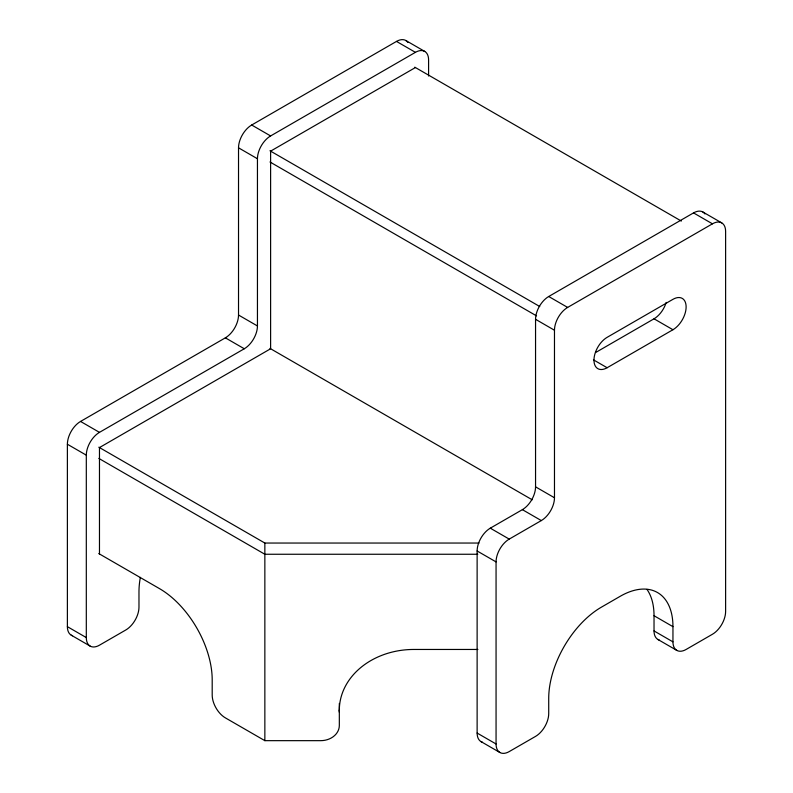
<?xml version="1.0" encoding="UTF-8"?>
<svg xmlns="http://www.w3.org/2000/svg" width="793" height="793" viewBox="0 0 793 793"><rect width="100%" height="100%" fill="white"/><g stroke="black" fill="none" stroke-linecap="round" stroke-linejoin="round"><path stroke-width="1.19" d="M72.54 635.738A18.616 10.745 -60 0 1 67.385 626.658L67.385 444.239A18.616 10.745 -60 0 1 80.549 421.44L225.361 337.838A18.616 10.745 -60 0 0 238.524 315.029L238.524 147.815A18.616 10.745 -60 0 1 251.688 125.016L396.5 41.414A18.616 10.745 -60 0 1 407.899 42.435M140.341 577.373A74.473 42.991 -60 0 0 138.973 591.975L138.973 607.18A18.616 10.745 -60 0 1 125.809 629.979L99.472 645.185A18.616 10.745 -60 0 1 86.308 637.582L86.308 455.162A18.616 10.745 -60 0 1 99.472 432.363L244.284 348.761A18.616 10.745 -60 0 0 257.447 325.963L257.447 158.749A18.616 10.745 -60 0 1 270.611 135.94L415.423 52.338A18.616 10.745 -60 0 1 428.587 59.941L428.587 76.029M415.423 67.544L270.611 151.146L270.611 348.761L99.472 447.569L99.472 553.97M482.283 742.149A18.616 10.745 -60 0 1 477.128 733.059L477.128 550.976A18.616 10.745 -60 0 1 490.292 528.178L522.389 509.651A18.616 10.745 -60 0 0 535.553 486.843L535.553 319.301A18.616 10.745 -60 0 1 548.716 296.503L693.528 212.901A18.616 10.745 -60 0 1 704.927 213.922M672.95 641.854L672.95 626.658A74.473 42.991 -60 0 0 620.295 596.247L601.372 607.18A74.473 42.991 -60 0 0 548.716 698.385L548.716 713.581A18.616 10.745 -60 0 1 535.553 736.39L509.225 751.586A18.616 10.745 -60 0 1 496.061 743.983L496.061 561.9A18.616 10.745 -60 0 1 509.225 539.101L541.312 520.575A18.616 10.745 -60 0 0 554.476 497.766L554.476 330.235A18.616 10.745 -60 0 1 567.639 307.426L712.451 223.824A18.616 10.745 -60 0 1 725.615 231.427L725.615 611.453A18.616 10.745 -60 0 1 712.451 634.251L686.123 649.457A18.616 10.745 -60 0 1 672.95 641.854L654.027 630.931L654.027 615.725A74.473 42.991 -60 0 0 646.979 589.397M595.642 352.518L654.027 318.806A18.616 10.745 -60 0 0 666.189 302.401M607.131 367.734L672.95 329.729A18.616 10.745 -60 0 0 686.123 306.931A18.616 10.745 -60 0 0 672.95 299.328L607.131 337.332A18.616 10.745 -60 0 0 593.967 360.131A18.616 10.745 -60 0 0 607.131 367.734L593.461 359.844M98.828 447.193L264.852 543.046L479.022 543.046M477.782 554.257L264.852 554.257L98.828 458.404M477.901 649.457L413.797 649.457A74.473 60.803 0 0 0 339.325 710.587M98.788 553.573L159.542 588.654A74.473 42.991 60 0 1 212.197 679.859L212.197 695.055A18.616 10.745 60 0 0 225.361 717.863L264.852 740.662L320.709 740.662A18.616 15.206 0 0 0 339.325 725.456L339.325 703.45M405.808 40.493L424.731 51.416M702.836 211.979L721.759 222.902M396.5 41.414L415.423 52.338M693.528 212.901L712.451 223.824M414.769 67.167L681.326 221.059M654.027 318.806L672.95 329.729M251.688 125.016L270.611 135.94M548.716 296.503L567.639 307.426M269.967 150.769L539.736 306.514M269.967 161.98L536.524 315.872M238.524 147.815L257.447 158.749M535.553 319.301L554.476 330.235M238.524 315.029L257.447 325.963M535.553 486.843L554.476 497.766M269.967 348.385L532.242 499.808M225.361 337.838L244.284 348.761M522.389 509.651L541.312 520.575M654.027 615.725L672.95 626.658M490.292 528.178L509.225 539.101M657.883 639.455L676.806 650.379M477.128 550.976L496.061 561.9M80.549 421.44L99.472 432.363M67.385 444.239L86.308 455.162M477.128 733.059L496.061 743.983M480.984 741.584L499.917 752.507M67.385 626.658L86.308 637.582M71.241 635.173L90.164 646.107M264.852 543.046L264.852 740.662M339.325 710.013A18.616 15.206 0 0 1 339.166 711.995M659.181 640.01A18.616 10.745 -60 0 1 654.027 630.931"/></g></svg>
